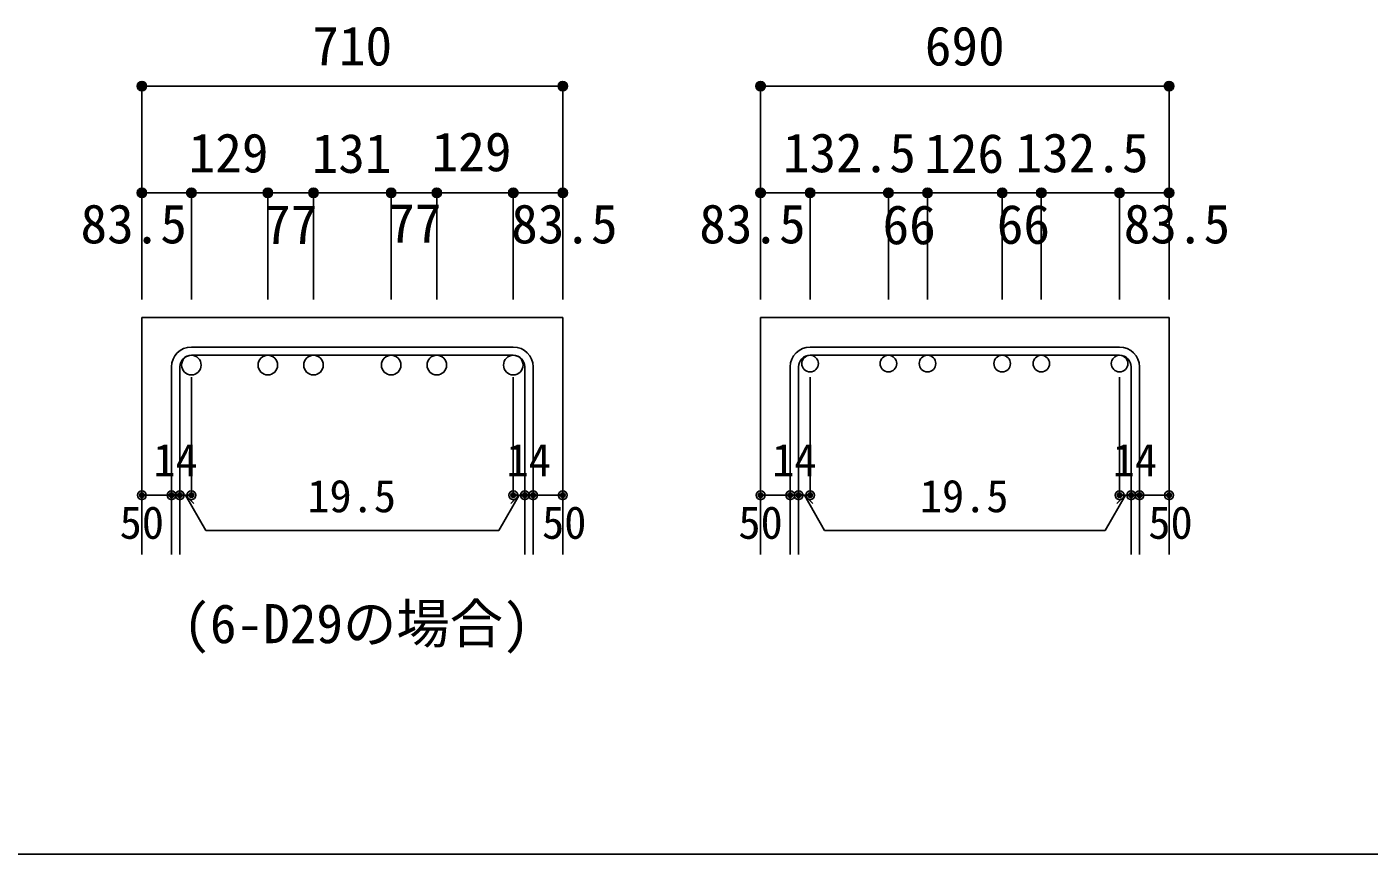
# Model space of a CAD drawing. Units: millimetres at full size, sheet at 1:30. Extents: x -5973 to 5954, y -4195 to 4201.
# Drawn here: x -1030 to 1234, y -4195 to -2800 of the extents above; entities that cross this region are included whole.
import ezdxf
from ezdxf.enums import TextEntityAlignment as Align

# ---------------------------------------------------------------- set-up
doc = ezdxf.new("R2010")
doc.units = ezdxf.units.MM
doc.header["$LTSCALE"] = 30
doc.header["$PDMODE"] = 32
doc.header["$PDSIZE"] = 15
for name, color, linetype in [('0-1', 2, 'Continuous'), ('0-5', 7, 'Continuous'), ('0-6', 7, 'Continuous'), ('0-7', 4, 'Continuous'), ('0-D', 4, 'Continuous'), ('F-0_枠', 6, 'Continuous')]:
    doc.layers.add(name, color=color, linetype=linetype)
doc.styles.add('ＭＳ ゴシック', font='')
doc.styles.get('ＭＳ ゴシック').set_extended_font_data('MS Gothic')

msp = doc.modelspace()

# ---------------------------------------------------------------- linework, layer by layer
at = {"layer": '0-1'}
for p, q in [((-835.78, -3289.89), (-835.78, -3689.89)), ((-835.78, -3289.89), (-125.78, -3289.89)), ((-125.78, -3289.89), (-125.78, -3689.89)), ((207.94, -3289.89), (207.94, -3689.89)), ((207.94, -3289.89), (896.94, -3289.89)), ((896.94, -3289.89), (896.94, -3689.89))]:
    msp.add_line(p, q, dxfattribs=at)
at = {"layer": '0-5', "color": 3}
for centre, radius in [((-752.28, -3370.39), 16.5), ((-623.28, -3370.39), 16.5), ((-546.28, -3370.39), 16.5), ((-415.28, -3370.39), 16.5), ((-338.28, -3370.39), 16.5), ((-209.28, -3370.39), 16.5), ((291.44, -3367.89), 14), ((423.44, -3367.89), 14), ((489.44, -3367.89), 14), ((615.44, -3367.89), 14), ((681.44, -3367.89), 14), ((813.44, -3367.89), 14)]:
    msp.add_circle(centre, radius, dxfattribs=at)
at = {"layer": '0-6'}
for p, q in [((-209.28, -3339.89), (-752.28, -3339.89)), ((813.44, -3339.89), (291.44, -3339.89)), ((-785.78, -3373.39), (-785.78, -3689.89)), ((-771.78, -3373.39), (-771.78, -3689.89)), ((-209.28, -3353.89), (-752.28, -3353.89)), ((-189.78, -3373.39), (-189.78, -3689.89)), ((-175.78, -3373.39), (-175.78, -3689.89)), ((257.94, -3373.39), (257.94, -3689.89)), ((271.94, -3373.39), (271.94, -3689.89)), ((813.44, -3353.89), (291.44, -3353.89)), ((832.94, -3373.39), (832.94, -3689.89)), ((846.94, -3373.39), (846.94, -3689.89))]:
    msp.add_line(p, q, dxfattribs=at)
for centre, radius, start, end in [((-752.28, -3373.39), 33.5, 90, 180), ((-209.28, -3373.39), 33.5, 0, 90), ((291.44, -3373.39), 33.5, 90, 180), ((813.44, -3373.39), 33.5, 0, 90), ((-752.28, -3373.39), 19.5, 90, 180), ((-209.28, -3373.39), 19.5, 0, 90), ((291.44, -3373.39), 19.5, 90, 180), ((813.44, -3373.39), 19.5, 0, 90)]:
    msp.add_arc(centre, radius, start, end, dxfattribs=at)
at = {"layer": '0-D'}
for p, q in [((-835.78, -2899.89), (-835.78, -3079.89)), ((-125.78, -2899.89), (-835.78, -2899.89)), ((-125.78, -2899.89), (-125.78, -3079.89)), ((207.94, -2899.89), (207.94, -3079.89)), ((207.94, -2899.89), (896.94, -2899.89)), ((207.94, -2899.89), (896.94, -2899.89)), ((896.94, -2899.89), (896.94, -3079.89)), ((-752.28, -3079.89), (-835.78, -3079.89)), ((-835.78, -3079.89), (-835.78, -3259.89)), ((-510.78, -3079.89), (-752.28, -3079.89)), ((-752.28, -3079.89), (-752.28, -3259.89)), ((-623.28, -3079.89), (-623.28, -3259.89)), ((-546.28, -3079.89), (-546.28, -3259.89)), ((-209.28, -3079.89), (-510.78, -3079.89)), ((-415.28, -3079.89), (-415.28, -3259.89)), ((-338.28, -3079.89), (-338.28, -3259.89)), ((-125.78, -3079.89), (-209.28, -3079.89)), ((-209.28, -3079.89), (-209.28, -3259.89)), ((-125.78, -3079.89), (-125.78, -3259.89)), ((291.44, -3079.89), (207.94, -3079.89)), ((207.94, -3079.89), (207.94, -3259.89)), ((522.44, -3079.89), (291.44, -3079.89)), ((291.44, -3079.89), (291.44, -3259.89)), ((423.44, -3079.89), (423.44, -3259.89)), ((489.44, -3079.89), (489.44, -3259.89)), ((813.44, -3079.89), (522.44, -3079.89)), ((615.44, -3079.89), (615.44, -3259.89)), ((681.44, -3079.89), (681.44, -3259.89)), ((896.94, -3079.89), (813.44, -3079.89)), ((813.44, -3079.89), (813.44, -3259.89)), ((896.94, -3079.89), (896.94, -3259.89)), ((-752.28, -3589.89), (-752.28, -3390.56)), ((-209.28, -3589.89), (-209.28, -3390.56)), ((291.44, -3589.89), (291.44, -3390.56)), ((813.44, -3589.89), (813.44, -3390.56)), ((-835.78, -3589.89), (-785.78, -3589.89)), ((-785.78, -3589.89), (-752.28, -3589.89)), ((-762.03, -3589.89), (-747.89, -3604.04)), ((-762.03, -3589.89), (-727.81, -3649.17)), ((-199.53, -3589.89), (-233.75, -3649.17)), ((-199.53, -3589.89), (-213.67, -3604.04)), ((-209.28, -3589.89), (-125.78, -3589.89)), ((-189.78, -3589.89), (-175.78, -3589.89)), ((207.94, -3589.89), (257.94, -3589.89)), ((257.94, -3589.89), (291.44, -3589.89)), ((281.69, -3589.89), (295.83, -3604.04)), ((281.69, -3589.89), (315.91, -3649.17)), ((823.19, -3589.89), (788.96, -3649.17)), ((823.19, -3589.89), (809.04, -3604.04)), ((813.44, -3589.89), (896.94, -3589.89)), ((832.94, -3589.89), (846.94, -3589.89)), ((-727.81, -3649.17), (-233.75, -3649.17)), ((315.91, -3649.17), (788.96, -3649.17))]:
    msp.add_line(p, q, dxfattribs=at)
for points in [[(-125.78, -2899.89), (-125.78, -3079.89), (-125.78, -3259.89)], [(896.94, -2899.89), (896.94, -3079.89), (896.94, -3259.89)]]:
    msp.add_lwpolyline(points, dxfattribs=at)
for centre, radius in [((-835.78, -2899.89), 8), ((-835.78, -2899.89), 7.2), ((-835.78, -2899.89), 6.4), ((-835.78, -2899.89), 5.6), ((-835.78, -2899.89), 4.8), ((-835.78, -2899.89), 4), ((-835.78, -2899.89), 3.2), ((-835.78, -2899.89), 2.4), ((-125.78, -2899.89), 8), ((-125.78, -2899.89), 7.2), ((-125.78, -2899.89), 6.4), ((-125.78, -2899.89), 5.6), ((-125.78, -2899.89), 4.8), ((-125.78, -2899.89), 4), ((-125.78, -2899.89), 3.2), ((-125.78, -2899.89), 2.4), ((207.94, -2899.89), 8), ((207.94, -2899.89), 7.2), ((207.94, -2899.89), 6.4), ((207.94, -2899.89), 5.6), ((207.94, -2899.89), 4.8), ((207.94, -2899.89), 4), ((207.94, -2899.89), 3.2), ((207.94, -2899.89), 2.4), ((896.94, -2899.89), 8), ((896.94, -2899.89), 7.2), ((896.94, -2899.89), 6.4), ((896.94, -2899.89), 5.6), ((896.94, -2899.89), 4.8), ((896.94, -2899.89), 4), ((896.94, -2899.89), 3.2), ((896.94, -2899.89), 2.4), ((-835.78, -2899.89), 1.6), ((-835.78, -2899.89), 0.8), ((-125.78, -2899.89), 1.6), ((-125.78, -2899.89), 0.8), ((207.94, -2899.89), 1.6), ((207.94, -2899.89), 0.8), ((896.94, -2899.89), 1.6), ((896.94, -2899.89), 0.8), ((-835.78, -3079.89), 8), ((-835.78, -3079.89), 7.2), ((-835.78, -3079.89), 6.4), ((-835.78, -3079.89), 5.6), ((-835.78, -3079.89), 4.8), ((-835.78, -3079.89), 4), ((-835.78, -3079.89), 3.2), ((-835.78, -3079.89), 2.4), ((-835.78, -3079.89), 1.6), ((-835.78, -3079.89), 0.8), ((-752.28, -3079.89), 8), ((-752.28, -3079.89), 7.2), ((-752.28, -3079.89), 6.4), ((-752.28, -3079.89), 5.6), ((-752.28, -3079.89), 4.8), ((-752.28, -3079.89), 4), ((-752.28, -3079.89), 3.2), ((-752.28, -3079.89), 2.4), ((-752.28, -3079.89), 1.6), ((-752.28, -3079.89), 0.8), ((-623.28, -3079.89), 8), ((-623.28, -3079.89), 7.2), ((-623.28, -3079.89), 6.4), ((-623.28, -3079.89), 5.6), ((-623.28, -3079.89), 4.8), ((-623.28, -3079.89), 4), ((-623.28, -3079.89), 3.2), ((-623.28, -3079.89), 2.4), ((-623.28, -3079.89), 1.6), ((-623.28, -3079.89), 0.8), ((-546.28, -3079.89), 8), ((-546.28, -3079.89), 7.2), ((-546.28, -3079.89), 6.4), ((-546.28, -3079.89), 5.6), ((-546.28, -3079.89), 4.8), ((-546.28, -3079.89), 4), ((-546.28, -3079.89), 3.2), ((-546.28, -3079.89), 2.4), ((-546.28, -3079.89), 1.6), ((-546.28, -3079.89), 0.8), ((-415.28, -3079.89), 8), ((-415.28, -3079.89), 7.2), ((-415.28, -3079.89), 6.4), ((-415.28, -3079.89), 5.6), ((-415.28, -3079.89), 4.8), ((-415.28, -3079.89), 4), ((-415.28, -3079.89), 3.2), ((-415.28, -3079.89), 2.4), ((-415.28, -3079.89), 1.6), ((-415.28, -3079.89), 0.8), ((-338.28, -3079.89), 8), ((-338.28, -3079.89), 7.2), ((-338.28, -3079.89), 6.4), ((-338.28, -3079.89), 5.6), ((-338.28, -3079.89), 4.8), ((-338.28, -3079.89), 4), ((-338.28, -3079.89), 3.2), ((-338.28, -3079.89), 2.4), ((-338.28, -3079.89), 1.6), ((-338.28, -3079.89), 0.8), ((-209.28, -3079.89), 8), ((-209.28, -3079.89), 7.2), ((-209.28, -3079.89), 6.4), ((-209.28, -3079.89), 5.6), ((-209.28, -3079.89), 4.8), ((-209.28, -3079.89), 4), ((-209.28, -3079.89), 3.2), ((-209.28, -3079.89), 2.4), ((-209.28, -3079.89), 1.6), ((-209.28, -3079.89), 0.8), ((-125.78, -3079.89), 8), ((-125.78, -3079.89), 7.2), ((-125.78, -3079.89), 6.4), ((-125.78, -3079.89), 5.6), ((-125.78, -3079.89), 4.8), ((-125.78, -3079.89), 4), ((-125.78, -3079.89), 3.2), ((-125.78, -3079.89), 2.4), ((-125.78, -3079.89), 1.6), ((-125.78, -3079.89), 0.8), ((207.94, -3079.89), 8), ((207.94, -3079.89), 7.2), ((207.94, -3079.89), 6.4), ((207.94, -3079.89), 5.6), ((207.94, -3079.89), 4.8), ((207.94, -3079.89), 4), ((207.94, -3079.89), 3.2), ((207.94, -3079.89), 2.4), ((207.94, -3079.89), 1.6), ((207.94, -3079.89), 0.8), ((291.44, -3079.89), 8), ((291.44, -3079.89), 7.2), ((291.44, -3079.89), 6.4), ((291.44, -3079.89), 5.6), ((291.44, -3079.89), 4.8), ((291.44, -3079.89), 4), ((291.44, -3079.89), 3.2), ((291.44, -3079.89), 2.4), ((291.44, -3079.89), 1.6), ((291.44, -3079.89), 0.8), ((423.44, -3079.89), 8), ((423.44, -3079.89), 7.2), ((423.44, -3079.89), 6.4), ((423.44, -3079.89), 5.6), ((423.44, -3079.89), 4.8), ((423.44, -3079.89), 4), ((423.44, -3079.89), 3.2), ((423.44, -3079.89), 2.4), ((423.44, -3079.89), 1.6), ((423.44, -3079.89), 0.8), ((489.44, -3079.89), 8), ((489.44, -3079.89), 7.2), ((489.44, -3079.89), 6.4), ((489.44, -3079.89), 5.6), ((489.44, -3079.89), 4.8), ((489.44, -3079.89), 4), ((489.44, -3079.89), 3.2), ((489.44, -3079.89), 2.4), ((489.44, -3079.89), 1.6), ((489.44, -3079.89), 0.8), ((615.44, -3079.89), 8), ((615.44, -3079.89), 7.2), ((615.44, -3079.89), 6.4), ((615.44, -3079.89), 5.6), ((615.44, -3079.89), 4.8), ((615.44, -3079.89), 4), ((615.44, -3079.89), 3.2), ((615.44, -3079.89), 2.4), ((615.44, -3079.89), 1.6), ((615.44, -3079.89), 0.8), ((681.44, -3079.89), 8), ((681.44, -3079.89), 7.2), ((681.44, -3079.89), 6.4), ((681.44, -3079.89), 5.6), ((681.44, -3079.89), 4.8), ((681.44, -3079.89), 4), ((681.44, -3079.89), 3.2), ((681.44, -3079.89), 2.4), ((681.44, -3079.89), 1.6), ((681.44, -3079.89), 0.8), ((813.44, -3079.89), 8), ((813.44, -3079.89), 7.2), ((813.44, -3079.89), 6.4), ((813.44, -3079.89), 5.6), ((813.44, -3079.89), 4.8), ((813.44, -3079.89), 4), ((813.44, -3079.89), 3.2), ((813.44, -3079.89), 2.4), ((813.44, -3079.89), 1.6), ((813.44, -3079.89), 0.8), ((896.94, -3079.89), 8), ((896.94, -3079.89), 7.2), ((896.94, -3079.89), 6.4), ((896.94, -3079.89), 5.6), ((896.94, -3079.89), 4.8), ((896.94, -3079.89), 4), ((896.94, -3079.89), 3.2), ((896.94, -3079.89), 2.4), ((896.94, -3079.89), 1.6), ((896.94, -3079.89), 0.8), ((-835.78, -3589.89), 4), ((-835.78, -3589.89), 3.6), ((-835.78, -3589.89), 3.2), ((-835.78, -3589.89), 2.8), ((-835.78, -3589.89), 2.4), ((-835.78, -3589.89), 2), ((-835.78, -3589.89), 1.6), ((-835.78, -3589.89), 1.2), ((-835.78, -3589.89), 0.8), ((-835.78, -3589.89), 0.4), ((-785.78, -3589.89), 4), ((-785.78, -3589.89), 3.6), ((-785.78, -3589.89), 3.2), ((-785.78, -3589.89), 2.8), ((-785.78, -3589.89), 2.4), ((-785.78, -3589.89), 2), ((-785.78, -3589.89), 1.6), ((-785.78, -3589.89), 1.2), ((-785.78, -3589.89), 0.8), ((-785.78, -3589.89), 0.4), ((-771.78, -3589.89), 4), ((-771.78, -3589.89), 3.6), ((-771.78, -3589.89), 3.2), ((-771.78, -3589.89), 2.8), ((-771.78, -3589.89), 2.4), ((-771.78, -3589.89), 2), ((-771.78, -3589.89), 1.6), ((-771.78, -3589.89), 1.2), ((-771.78, -3589.89), 0.8), ((-771.78, -3589.89), 0.4), ((-752.28, -3589.89), 4), ((-752.28, -3589.89), 3.6), ((-752.28, -3589.89), 3.2), ((-752.28, -3589.89), 2.8), ((-752.28, -3589.89), 2.4), ((-752.28, -3589.89), 2), ((-752.28, -3589.89), 1.6), ((-752.28, -3589.89), 1.2), ((-752.28, -3589.89), 0.8), ((-752.28, -3589.89), 0.4), ((-209.28, -3589.89), 4), ((-209.28, -3589.89), 3.6), ((-209.28, -3589.89), 3.2), ((-209.28, -3589.89), 2.8), ((-209.28, -3589.89), 2.4), ((-209.28, -3589.89), 2), ((-209.28, -3589.89), 1.6), ((-209.28, -3589.89), 1.2), ((-209.28, -3589.89), 0.8), ((-209.28, -3589.89), 0.4), ((-189.78, -3589.89), 4), ((-189.78, -3589.89), 3.6), ((-189.78, -3589.89), 3.2), ((-189.78, -3589.89), 2.8), ((-189.78, -3589.89), 2.4), ((-189.78, -3589.89), 2), ((-189.78, -3589.89), 1.6), ((-189.78, -3589.89), 1.2), ((-189.78, -3589.89), 0.8), ((-189.78, -3589.89), 0.4), ((-175.78, -3589.89), 4), ((-175.78, -3589.89), 3.6), ((-175.78, -3589.89), 3.2), ((-175.78, -3589.89), 2.8), ((-175.78, -3589.89), 2.4), ((-175.78, -3589.89), 2), ((-175.78, -3589.89), 1.6), ((-175.78, -3589.89), 1.2), ((-175.78, -3589.89), 0.8), ((-175.78, -3589.89), 0.4), ((-125.78, -3589.89), 4), ((-125.78, -3589.89), 3.6), ((-125.78, -3589.89), 3.2), ((-125.78, -3589.89), 2.8), ((-125.78, -3589.89), 2.4), ((-125.78, -3589.89), 2), ((-125.78, -3589.89), 1.6), ((-125.78, -3589.89), 1.2), ((-125.78, -3589.89), 0.8), ((-125.78, -3589.89), 0.4), ((207.94, -3589.89), 4), ((207.94, -3589.89), 3.6), ((207.94, -3589.89), 3.2), ((207.94, -3589.89), 2.8), ((207.94, -3589.89), 2.4), ((207.94, -3589.89), 2), ((207.94, -3589.89), 1.6), ((207.94, -3589.89), 1.2), ((207.94, -3589.89), 0.8), ((207.94, -3589.89), 0.4), ((257.94, -3589.89), 4), ((257.94, -3589.89), 3.6), ((257.94, -3589.89), 3.2), ((257.94, -3589.89), 2.8), ((257.94, -3589.89), 2.4), ((257.94, -3589.89), 2), ((257.94, -3589.89), 1.6), ((257.94, -3589.89), 1.2), ((257.94, -3589.89), 0.8), ((257.94, -3589.89), 0.4), ((271.94, -3589.89), 4), ((271.94, -3589.89), 3.6), ((271.94, -3589.89), 3.2), ((271.94, -3589.89), 2.8), ((271.94, -3589.89), 2.4), ((271.94, -3589.89), 2), ((271.94, -3589.89), 1.6), ((271.94, -3589.89), 1.2), ((271.94, -3589.89), 0.8), ((271.94, -3589.89), 0.4), ((291.44, -3589.89), 4), ((291.44, -3589.89), 3.6), ((291.44, -3589.89), 3.2), ((291.44, -3589.89), 2.8), ((291.44, -3589.89), 2.4), ((291.44, -3589.89), 2), ((291.44, -3589.89), 1.6), ((291.44, -3589.89), 1.2), ((291.44, -3589.89), 0.8), ((291.44, -3589.89), 0.4), ((813.44, -3589.89), 4), ((813.44, -3589.89), 3.6), ((813.44, -3589.89), 3.2), ((813.44, -3589.89), 2.8), ((813.44, -3589.89), 2.4), ((813.44, -3589.89), 2), ((813.44, -3589.89), 1.6), ((813.44, -3589.89), 1.2), ((813.44, -3589.89), 0.8), ((813.44, -3589.89), 0.4), ((832.94, -3589.89), 4), ((832.94, -3589.89), 3.6), ((832.94, -3589.89), 3.2), ((832.94, -3589.89), 2.8), ((832.94, -3589.89), 2.4), ((832.94, -3589.89), 2), ((832.94, -3589.89), 1.6), ((832.94, -3589.89), 1.2), ((832.94, -3589.89), 0.8), ((832.94, -3589.89), 0.4), ((846.94, -3589.89), 4), ((846.94, -3589.89), 3.6), ((846.94, -3589.89), 3.2), ((846.94, -3589.89), 2.8), ((846.94, -3589.89), 2.4), ((846.94, -3589.89), 2), ((846.94, -3589.89), 1.6), ((846.94, -3589.89), 1.2), ((846.94, -3589.89), 0.8), ((846.94, -3589.89), 0.4), ((896.94, -3589.89), 4), ((896.94, -3589.89), 3.6), ((896.94, -3589.89), 3.2), ((896.94, -3589.89), 2.8), ((896.94, -3589.89), 2.4), ((896.94, -3589.89), 2), ((896.94, -3589.89), 1.6), ((896.94, -3589.89), 1.2), ((896.94, -3589.89), 0.8), ((896.94, -3589.89), 0.4)]:
    msp.add_circle(centre, radius, dxfattribs=at)
at = {"layer": '0-D', "color": 7}
for p in [(-835.78, -2899.89), (-125.78, -2899.89), (207.94, -2899.89), (896.94, -2899.89), (-835.78, -3079.89), (-752.28, -3079.89), (-623.28, -3079.89), (-546.28, -3079.89), (-415.28, -3079.89), (-338.28, -3079.89), (-209.28, -3079.89), (-125.78, -3079.89), (207.94, -3079.89), (291.44, -3079.89), (423.44, -3079.89), (489.44, -3079.89), (615.44, -3079.89), (681.44, -3079.89), (813.44, -3079.89), (896.94, -3079.89), (-835.78, -3589.89), (-785.78, -3589.89), (-771.78, -3589.89), (-752.28, -3589.89), (-209.28, -3589.89), (-189.78, -3589.89), (-175.78, -3589.89), (-125.78, -3589.89), (207.94, -3589.89), (257.94, -3589.89), (271.94, -3589.89), (291.44, -3589.89), (813.44, -3589.89), (832.94, -3589.89), (846.94, -3589.89), (896.94, -3589.89)]:
    msp.add_point(p, dxfattribs=at)
at = {"layer": 'F-0_枠'}
msp.add_line((5954.1, -4195.24), (-5972.88, -4195.24), dxfattribs=at)

# ---------------------------------------------------------------- texts
at = {"layer": '0-7', "color": 7, "style": 'ＭＳ ゴシック'}
msp.add_text('(6-D29の場合)', height=65.98, dxfattribs=at).set_placement((-765.85, -3859.21), align=Align.BOTTOM_LEFT)
at = {"layer": '0-D', "style": 'ＭＳ ゴシック'}
for s, height, p in [('710', 65.98, (-548.28, -2884.89)), ('690', 65.98, (484.94, -2884.89)), ('129', 65.98, (-756.83, -3065.27)), ('131', 65.98, (-549.27, -3066.07)), ('129', 65.98, (-346.9, -3063.27)), ('132.5', 65.98, (245.46, -3064.96)), ('126', 65.98, (483.94, -3066.07)), ('132.5', 65.98, (637.98, -3064.96)), ('83.5', 65.98, (-939.28, -3184.89)), ('77', 65.98, (-629.67, -3185.73)), ('77', 65.98, (-420.23, -3183.98)), ('83.5', 65.98, (-212.78, -3184.89)), ('83.5', 65.98, (104.44, -3184.89)), ('66', 65.98, (413.57, -3186.36)), ('66', 65.98, (606.3, -3185.62)), ('83.5', 65.98, (820.44, -3184.89)), ('14', 54.99, (-816.32, -3574.44)), ('14', 54.99, (-220.74, -3574.44)), ('14', 54.99, (227.4, -3574.44)), ('14', 54.99, (801.98, -3574.44)), ('19.5', 54.99, (-556.74, -3635.09)), ('19.5', 54.99, (476.48, -3635.09)), ('50', 54.99, (-873.28, -3679.89)), ('50', 54.99, (-160.78, -3679.89)), ('50', 54.99, (170.44, -3679.89)), ('50', 54.99, (861.94, -3679.89))]:
    msp.add_text(s, height=height, dxfattribs=at).set_placement(p, align=Align.BOTTOM_LEFT)

doc.saveas('drawing.dxf')
